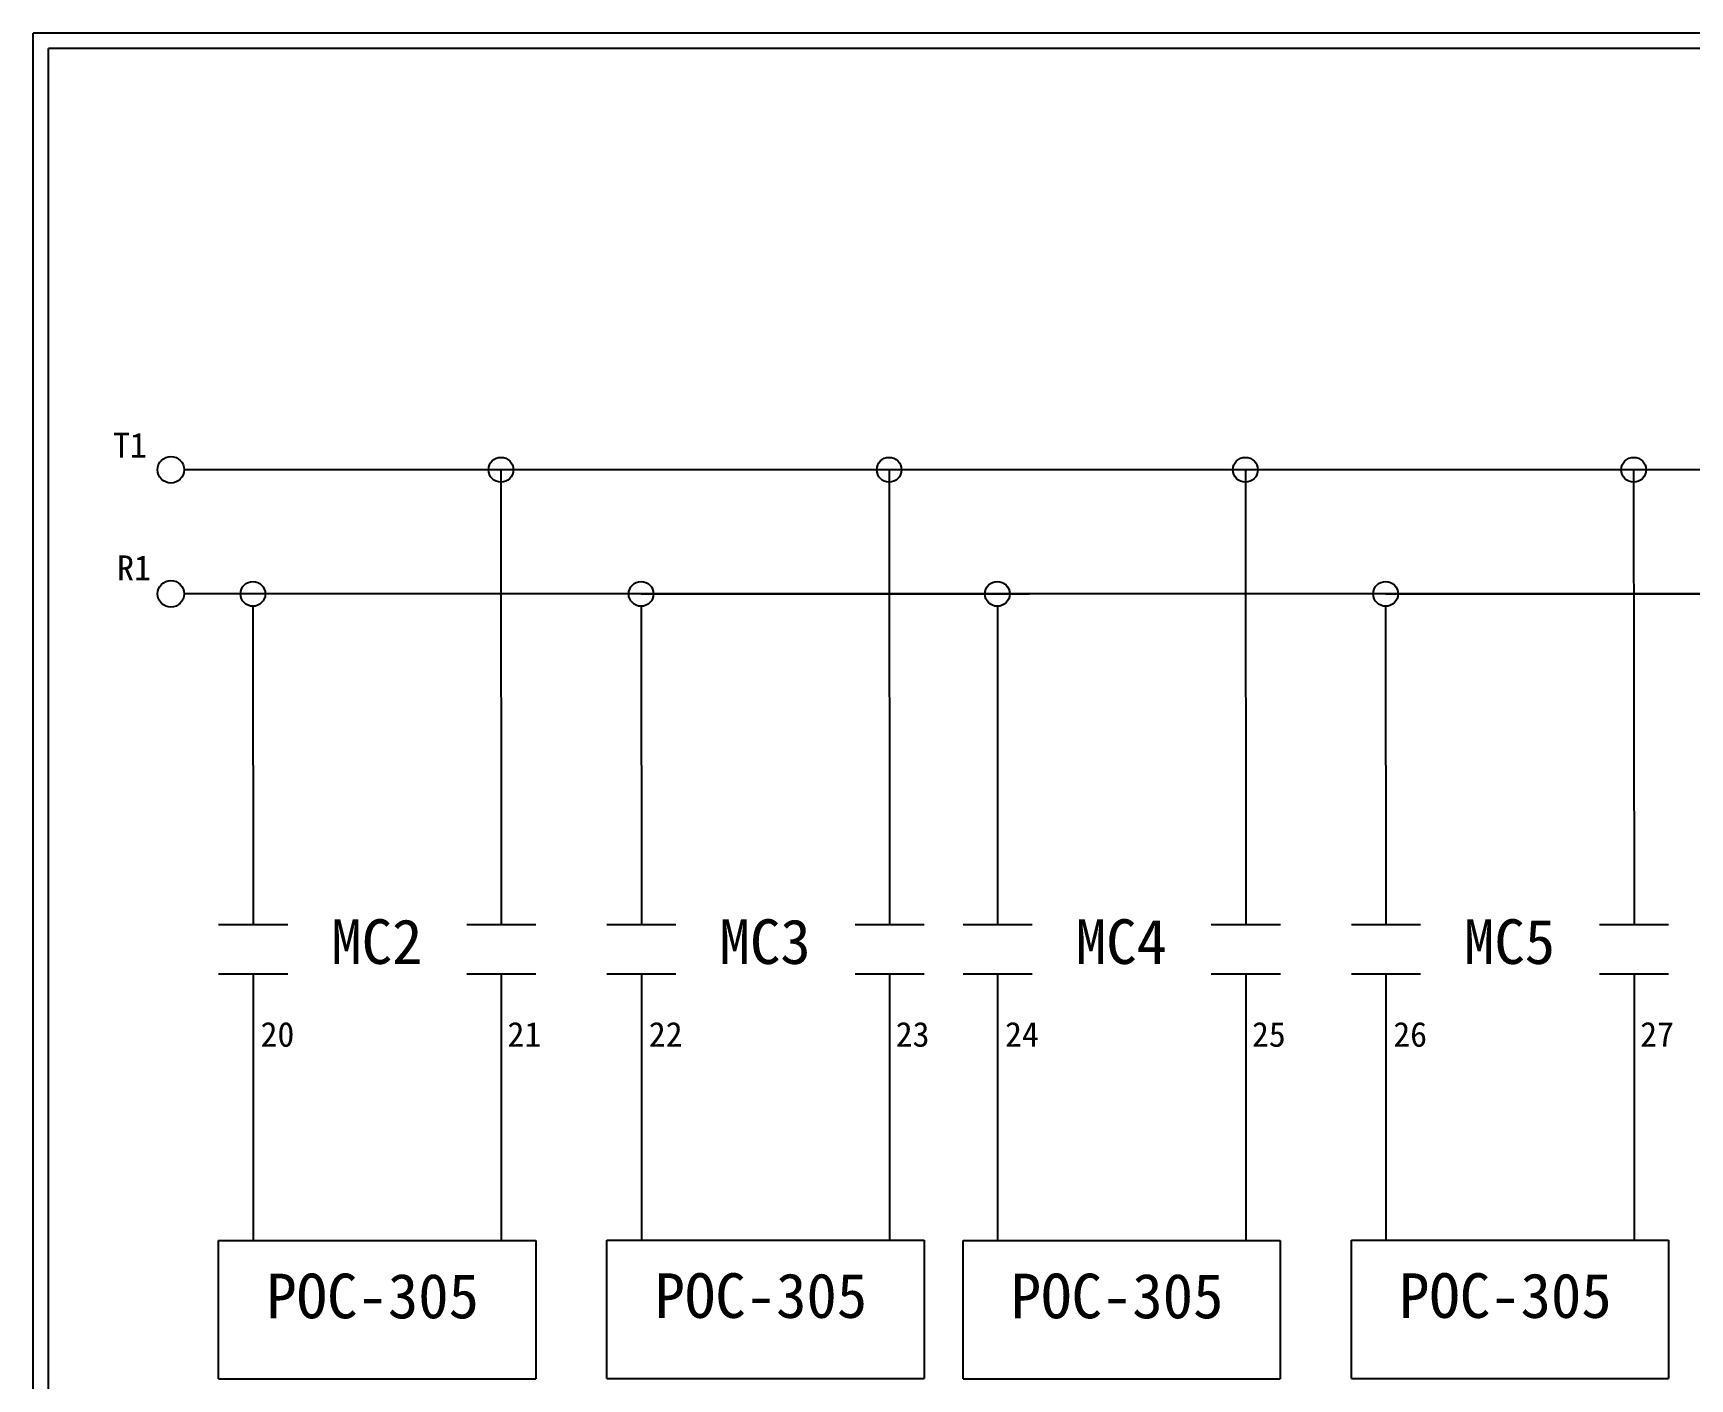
# Model space of a CAD drawing. Extents: x 10 to 297, y 3 to 207.
# Drawn here: x 10 to 143.5, y 98.5 to 207 of the extents above; entities that cross this region are included whole.
import ezdxf

# ---------------------------------------------------------------- set-up
doc = ezdxf.new("R2010")
doc.units = 0
doc.layers.get('0').update_dxf_attribs({"linetype": 'CONTINUOUS'})
doc.layers.add('圖框層', color=7, linetype='CONTINUOUS')
doc.layers.add('標尺寸層', color=3, linetype='CONTINUOUS')
doc.styles.add('STSL', font='kaiu.ttf')

msp = doc.modelspace()

# ---------------------------------------------------------------- linework, layer by layer
for p, q in [((289.34, 171.79), (22.17, 171.79)), ((47.7, 171.79), (47.73, 135.14)), ((78.99, 171.79), (79.02, 135.14)), ((107.7, 171.79), (107.73, 135.14)), ((138.99, 171.79), (139.02, 135.14)), ((289.34, 161.79), (22.17, 161.79)), ((27.71, 160.79), (27.73, 135.14)), ((59, 160.79), (59.02, 135.14)), ((87.71, 160.79), (87.73, 135.14)), ((119, 160.79), (119.02, 135.14))]:
    msp.add_line(p, q)
for centre in [(21.1, 171.79), (21.1, 161.79)]:
    msp.add_circle(centre, 1.07)
at = {"layer": '圖框層', "color": 7}
for p, q in [((297, 206.97), (10, 206.97)), ((10, 3), (10, 206.97)), ((295.75, 205.72), (11.25, 205.72)), ((11.25, 4.25), (11.25, 205.72))]:
    msp.add_line(p, q, dxfattribs=at)
at = {"layer": '標尺寸層', "color": 7}
for p, q in [((59, 161.79), (90.29, 161.79)), ((119, 161.79), (150.29, 161.79)), ((24.95, 135.14), (30.52, 135.14)), ((44.95, 135.14), (50.52, 135.14)), ((56.24, 135.14), (61.81, 135.14)), ((76.24, 135.14), (81.81, 135.14)), ((84.95, 135.14), (90.52, 135.14)), ((104.95, 135.14), (110.52, 135.14)), ((116.24, 135.14), (121.81, 135.14)), ((136.24, 135.14), (141.81, 135.14)), ((24.95, 131.17), (30.52, 131.17)), ((27.73, 131.17), (27.73, 109.68)), ((44.95, 131.17), (50.52, 131.17)), ((47.73, 131.17), (47.73, 109.68)), ((56.24, 131.17), (61.81, 131.17)), ((59.02, 131.17), (59.02, 109.68)), ((76.24, 131.17), (81.81, 131.17)), ((79.02, 131.17), (79.02, 109.68)), ((84.95, 131.17), (90.52, 131.17)), ((87.73, 131.17), (87.73, 109.68)), ((104.95, 131.17), (110.52, 131.17)), ((107.73, 131.17), (107.73, 109.68)), ((116.24, 131.17), (121.81, 131.17)), ((119.02, 131.17), (119.02, 109.68)), ((136.24, 131.17), (141.81, 131.17)), ((139.02, 131.17), (139.02, 109.68)), ((24.95, 109.68), (30.51, 109.68)), ((24.95, 98.54), (24.95, 109.68)), ((30.51, 109.68), (44.95, 109.68)), ((44.95, 109.68), (50.51, 109.68)), ((50.51, 109.68), (50.51, 98.54)), ((56.24, 109.71), (61.8, 109.71)), ((56.24, 98.57), (56.24, 109.71)), ((61.8, 109.71), (76.24, 109.71)), ((76.24, 109.71), (81.8, 109.71)), ((81.8, 109.71), (81.8, 98.57)), ((84.95, 109.68), (90.51, 109.68)), ((84.95, 98.54), (84.95, 109.68)), ((90.51, 109.68), (104.95, 109.68)), ((104.95, 109.68), (110.51, 109.68)), ((110.51, 109.68), (110.51, 98.54)), ((116.24, 109.71), (121.8, 109.71)), ((116.24, 98.57), (116.24, 109.71)), ((121.8, 109.71), (136.24, 109.71)), ((136.24, 109.71), (141.8, 109.71)), ((141.8, 109.71), (141.8, 98.57)), ((24.95, 98.54), (30.51, 98.54)), ((30.51, 98.54), (44.95, 98.54)), ((44.95, 98.54), (50.51, 98.54)), ((56.24, 98.57), (61.8, 98.57)), ((61.8, 98.57), (76.24, 98.57)), ((76.24, 98.57), (81.8, 98.57)), ((84.95, 98.54), (90.51, 98.54)), ((90.51, 98.54), (104.95, 98.54)), ((104.95, 98.54), (110.51, 98.54)), ((116.24, 98.57), (121.8, 98.57)), ((121.8, 98.57), (136.24, 98.57)), ((136.24, 98.57), (141.8, 98.57))]:
    msp.add_line(p, q, dxfattribs=at)
for centre in [(47.7, 171.79), (78.99, 171.79), (107.7, 171.79), (138.99, 171.79), (27.71, 161.79), (59, 161.79), (87.71, 161.79), (119, 161.79)]:
    msp.add_circle(centre, 1, dxfattribs=at)

# ---------------------------------------------------------------- texts
at = {"layer": '圖框層', "color": 4, "style": 'STSL'}
for s, height, p in [('T1', 2, (16.44, 172.77)), ('R1', 2, (16.77, 162.89)), ('MC2', 3.6, (34.03, 131.97)), ('MC3', 3.6, (65.32, 131.97)), ('MC4', 3.6, (94.03, 131.97)), ('MC5', 3.6, (125.32, 131.97)), ('20', 2, (28.33, 125.3)), ('21', 2, (48.23, 125.3)), ('22', 2, (59.62, 125.3)), ('23', 2, (79.52, 125.3)), ('24', 2, (88.33, 125.3)), ('25', 2, (108.23, 125.3)), ('26', 2, (119.62, 125.3)), ('27', 2, (139.52, 125.3)), ('POC-305', 3.6, (28.79, 103.42)), ('POC-305', 3.6, (60.08, 103.45)), ('POC-305', 3.6, (88.79, 103.42)), ('POC-305', 3.6, (120.08, 103.45))]:
    msp.add_text(s, height=height, dxfattribs=at).set_placement(p)

doc.saveas('drawing.dxf')
